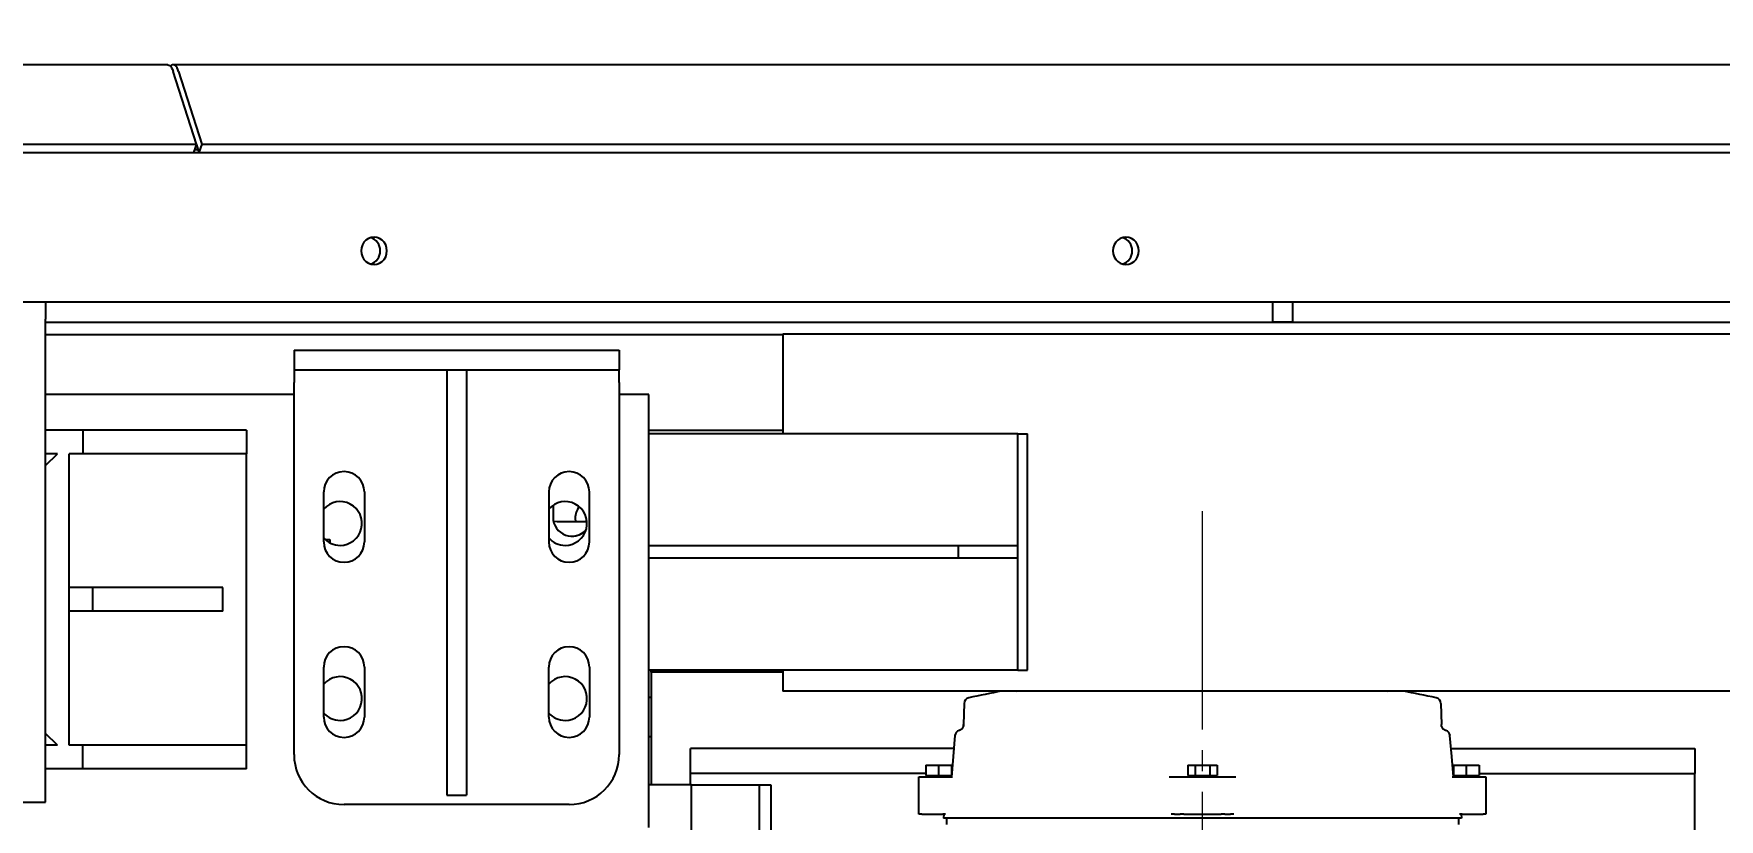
# Model space of a CAD drawing. Header units: millimetres. Extents: x 0 to 55611, y 0 to 32827.
# Drawn here: x 5083 to 5940, y 24550 to 24949 of the extents above; entities that cross this region are included whole.
import ezdxf

# ---------------------------------------------------------------- set-up
doc = ezdxf.new("R2010")
doc.units = ezdxf.units.MM
doc.header["$LTSCALE"] = 10
doc.header["$PDSIZE"] = -1
doc.linetypes.add('SLD-Centrada-trazos-largos', pattern=[19.05, 15.24, -1.27, 1.27, -1.27])
doc.linetypes.add('SLD-Continua', pattern=[0])
for name, color, linetype in [('EQUIPO', 30, 'SLD-Continua'), ('FIMSA-ACOTACIONES', 7, 'SLD-Continua'), ('STRUC', 5, 'SLD-Continua')]:
    doc.layers.add(name, color=color, linetype=linetype)
doc.styles.add('1', font='romans.shx', dxfattribs={"height": 125})
doc.dimstyles.new('50', dxfattribs={"dimscale": 0, "dimtxt": 125, "dimasz": 125, "dimexe": 125, "dimexo": 125, "dimgap": 50, "dimtad": 1, "dimdec": 0, "dimlfac": 49.861111, "dimzin": 1, "dimtxsty": '1', "dimcen": 2.5, "dimclrd": 1, "dimclre": 1, "dimadec": 0, "dimazin": 0, "dimtfac": 1, "dimtdec": 0, "dimtmove": 0, "dimatfit": 3, "dimfxl": 1, "dimtzin": 1, "dimarcsym": 0})

# ---------------------------------------------------------------- blocks, each defined once
blk = doc.blocks.new('*D102')
at = {"color": 1, "lineweight": -2, "transparency": 16777216}
for p, q in [((2852.08, 28134.58), (2852.08, 29698.3)), ((14281.61, 24592.91), (14281.61, 29698.3)), ((2977.08, 29573.3), (14156.61, 29573.3))]:
    blk.add_line(p, q, dxfattribs=at)
at = {"color": 1, "transparency": 16777216}
for points in [[(2977.08, 29594.14), (2977.08, 29552.47), (2852.08, 29573.3)], [(14156.61, 29594.14), (14156.61, 29552.47), (14281.61, 29573.3)]]:
    blk.add_solid(points, dxfattribs=at)
at = {"layer": 'Defpoints', "color": 0, "transparency": 16777216}
for p in [(14281.61, 29573.3), (2852.08, 28009.58), (14281.61, 24467.91)]:
    blk.add_point(p, dxfattribs=at)
at = {"color": 0, "transparency": 16777216, "insert": (8566.32, 29748.3), "char_height": 125, "attachment_point": 2, "style": '1'}
blk.add_mtext('11430', dxfattribs=at)

msp = doc.modelspace()

# ---------------------------------------------------------------- linework, layer by layer
at = {"color": 7, "linetype": 'SLD-Continua', "lineweight": 25}
for p, q in [((5215.62, 24766.09), (5089.41, 24766.09)), ((5395.9, 24766.09), (5380.72, 24766.09)), ((5395.9, 24546.09), (5395.9, 24766.09)), ((5347.38, 24701.72), (5349.22, 24701.54)), ((5349.22, 24701.54), (5364.22, 24701.54)), ((5358.43, 24703.06), (5358.55, 24701.54)), ((5397.02, 24625.11), (5397.02, 24567.79)), ((5636.81, 24615.29), (5636.81, 24615.41)), ((5637.02, 24615.41), (5637.02, 24615.31)), ((5652.89, 24615.3), (5652.89, 24615.41)), ((5653.02, 24615.41), (5653.02, 24615.31)), ((5701.02, 24615.41), (5701.02, 24615.31)), ((5701.16, 24615.3), (5701.16, 24615.41)), ((5717.02, 24615.41), (5717.02, 24615.31)), ((5717.24, 24615.29), (5717.24, 24615.41)), ((5395.9, 24612.41), (5397.02, 24612.41)), ((5555.96, 24609.13), (5555.68, 24598.38)), ((5798.09, 24609.13), (5798.37, 24598.38)), ((5555.68, 24598.38), (5555.56, 24597.53)), ((5555.63, 24597.89), (5555.68, 24598.38)), ((5798.49, 24597.53), (5798.37, 24598.38)), ((5798.42, 24597.89), (5798.37, 24598.38)), ((5395.9, 24592.41), (5397.02, 24592.41)), ((5417.02, 24573.56), (5417.02, 24586.26)), ((5550.76, 24586.26), (5417.02, 24586.26)), ((5803.29, 24586.26), (5927.02, 24586.26)), ((5927.02, 24586.26), (5927.02, 24573.56)), ((5536.52, 24573.56), (5417.02, 24573.56)), ((5417.02, 24567.79), (5417.02, 24573.56)), ((5533.02, 24552.91), (5533.02, 24571.91)), ((5533.02, 24571.91), (5534.51, 24571.91)), ((5534.51, 24571.91), (5548.65, 24571.91)), ((5536.52, 24577.81), (5536.52, 24572.51)), ((5536.52, 24577.81), (5543.02, 24577.81)), ((5536.52, 24572.51), (5543.02, 24572.51)), ((5537.22, 24572.51), (5537.22, 24571.91)), ((5543.02, 24577.81), (5543.02, 24572.51)), ((5543.02, 24577.81), (5549.52, 24577.81)), ((5543.02, 24572.51), (5549.52, 24572.51)), ((5548.65, 24571.91), (5550.13, 24571.91)), ((5548.82, 24572.51), (5548.82, 24571.91)), ((5549.52, 24577.81), (5549.52, 24572.51)), ((5660.16, 24571.91), (5661.84, 24571.91)), ((5661.84, 24571.91), (5665.63, 24571.91)), ((5665.63, 24571.91), (5667.56, 24571.91)), ((5667.56, 24571.91), (5686.49, 24571.91)), ((5669.52, 24577.81), (5669.52, 24572.51)), ((5669.52, 24577.81), (5673.27, 24577.81)), ((5669.52, 24572.51), (5673.27, 24572.51)), ((5671.22, 24572.51), (5671.22, 24571.91)), ((5673.27, 24577.81), (5673.27, 24572.51)), ((5673.27, 24577.81), (5680.78, 24577.81)), ((5673.27, 24572.51), (5680.78, 24572.51)), ((5680.78, 24577.81), (5680.78, 24572.51)), ((5680.78, 24577.81), (5684.53, 24577.81)), ((5680.78, 24572.51), (5684.53, 24572.51)), ((5682.82, 24572.51), (5682.82, 24571.91)), ((5684.53, 24577.81), (5684.53, 24572.51)), ((5686.49, 24571.91), (5688.42, 24571.91)), ((5688.42, 24571.91), (5692.21, 24571.91)), ((5692.21, 24571.91), (5693.89, 24571.91)), ((5803.92, 24571.91), (5805.39, 24571.91)), ((5804.52, 24577.81), (5804.52, 24572.51)), ((5804.52, 24577.81), (5811.02, 24577.81)), ((5804.52, 24572.51), (5811.02, 24572.51)), ((5805.22, 24572.51), (5805.22, 24571.91)), ((5805.39, 24571.91), (5819.54, 24571.91)), ((5811.02, 24577.81), (5811.02, 24572.51)), ((5811.02, 24577.81), (5817.52, 24577.81)), ((5811.02, 24572.51), (5817.52, 24572.51)), ((5816.82, 24572.51), (5816.82, 24571.91)), ((5817.52, 24577.81), (5817.52, 24572.51)), ((5817.52, 24573.56), (5927.02, 24573.56)), ((5819.54, 24571.91), (5821.02, 24571.91)), ((5821.02, 24571.91), (5821.02, 24552.91)), ((5927.02, 24560.86), (5927.02, 24573.56)), ((5927.02, 24486.24), (5927.02, 24560.86)), ((5534.51, 24552.91), (5533.02, 24552.91)), ((5534.51, 24552.91), (5545.08, 24552.91)), ((5546.54, 24552.91), (5545.08, 24552.91)), ((5545.58, 24552.91), (5545.52, 24550.91)), ((5808.52, 24550.91), (5545.52, 24550.91)), ((5547.02, 24550.91), (5547.02, 24547.76)), ((5662.8, 24552.91), (5661.1, 24552.91)), ((5662.8, 24552.91), (5665.63, 24552.91)), ((5667.56, 24552.91), (5665.63, 24552.91)), ((5667.56, 24552.91), (5686.49, 24552.91)), ((5688.42, 24552.91), (5686.49, 24552.91)), ((5688.42, 24552.91), (5691.25, 24552.91)), ((5692.94, 24552.91), (5691.25, 24552.91)), ((5807.02, 24550.91), (5807.02, 24547.76)), ((5808.97, 24552.91), (5807.5, 24552.91)), ((5808.47, 24552.91), (5808.52, 24550.91)), ((5808.97, 24552.91), (5819.54, 24552.91)), ((5821.02, 24552.91), (5819.54, 24552.91))]:
    msp.add_line(p, q, dxfattribs=at)
at = {"color": 7, "linetype": 'SLD-Continua', "lineweight": 25, "flags": 128}
for points in [[(5555.51, 24597.36), (5554.77, 24596.09), (5553.65, 24595.49)], [(5555.65, 24597.94), (5555.55, 24597.49), (5555.5, 24597.33)], [(5555.68, 24598.38), (5555.64, 24597.9), (5555.57, 24597.55)], [(5798.55, 24597.33), (5798.5, 24597.49), (5798.4, 24597.94)], [(5800.4, 24595.49), (5799.27, 24596.09), (5798.53, 24597.36)], [(5551.31, 24592.79), (5550.43, 24582.28), (5549.54, 24571.76)], [(5553.82, 24595.54), (5553.7, 24595.51), (5553.45, 24595.43)], [(5800.6, 24595.43), (5800.43, 24595.48), (5800.23, 24595.54)], [(5804.49, 24571.92), (5803.62, 24582.28), (5802.74, 24592.79)]]:
    msp.add_lwpolyline(points, dxfattribs=at)
at = {"color": 7, "linetype": 'SLD-Continua', "lineweight": 25}
for centre, radius, start, end in [((5239.02, 24700.54), 11.11, 270, 138.46873), ((5353.32, 24700.54), 11.11, 270, 138.46873), ((5368.32, 24703.1), 9.89, 142.87538, 180.22647), ((5239.02, 24700.54), 11.11, 221.53127, 270), ((5353.32, 24700.54), 11.11, 221.53127, 270), ((5239.02, 24611.64), 11.11, 270, 138.46873), ((5353.32, 24611.64), 11.11, 270, 138.46873), ((5677.02, 24074.94), 550, 100.68083, 102.46458), ((5677.02, 24074.94), 549.94, 100.64864, 100.70864), ((5677.02, 24074.94), 549.48, 100.3872, 100.44874), ((5677.02, 24074.94), 549.47, 100.38393, 100.44874), ((5677.02, 24074.94), 548.54, 99.84161, 99.90661), ((5677.02, 24074.94), 548.53, 99.832, 99.90661), ((5677.02, 24074.94), 548.53, 80.09339, 80.168), ((5677.02, 24074.94), 548.54, 80.09339, 80.15839), ((5677.02, 24074.94), 549.47, 79.55126, 79.61607), ((5677.02, 24074.94), 549.48, 79.55126, 79.6128), ((5677.02, 24074.94), 549.94, 79.29136, 79.35136), ((5677.02, 24074.94), 550, 77.53542, 79.31917), ((5558.96, 24609.05), 3, 102.46458, 178.5), ((5795.09, 24609.05), 3, 1.5, 77.53542), ((5239.02, 24611.64), 11.11, 221.53127, 270), ((5353.32, 24611.64), 11.11, 221.53127, 270), ((5554.29, 24592.55), 3, 106.23525, 175.22893), ((5799.76, 24592.55), 3, 4.77107, 73.76475)]:
    msp.add_arc(centre, radius, start, end, dxfattribs=at)
at = {"layer": 'EQUIPO', "linetype": 'SLD-Continua', "lineweight": 25}
for p, q in [((5151.48, 24933.45), (4103.25, 24933.45)), ((5152.81, 24932.73), (5153.44, 24933.16)), ((5166.05, 24893.07), (5154.17, 24930.05)), ((6296.97, 24933.45), (5154.28, 24933.45)), ((5156.96, 24930.05), (5168.84, 24893.07)), ((4105.98, 24893.07), (5166.05, 24893.07)), ((4105.98, 24888.96), (8509.52, 24888.96)), ((5166.05, 24893.07), (5164.55, 24888.96)), ((5166.92, 24890.28), (5165.03, 24890.28)), ((5166.04, 24893.04), (5167.35, 24888.96)), ((5168.84, 24893.07), (5167.35, 24888.96)), ((5168.84, 24893.07), (6311.53, 24893.07)), ((8509.53, 24812.96), (3585.48, 24812.96)), ((5089.41, 24812.96), (5089.41, 24804.29)), ((5712.67, 24812.96), (5712.67, 24802.96)), ((5722.67, 24812.96), (5722.67, 24802.96)), ((5089.41, 24584.04), (5089.41, 24804.29)), ((6055.02, 24802.59), (5089.41, 24802.59)), ((5712.67, 24802.96), (5722.67, 24802.96)), ((5463.83, 24796.24), (5089.41, 24796.24)), ((5463.83, 24796.71), (5463.83, 24746.06)), ((5511.73, 24796.71), (5463.83, 24796.71)), ((5914.22, 24796.71), (5511.73, 24796.71)), ((6077.28, 24796.71), (5914.22, 24796.71)), ((5215.62, 24788.46), (5215.62, 24778.46)), ((5215.62, 24788.46), (5241.02, 24788.46)), ((5241.02, 24788.46), (5355.32, 24788.46)), ((5355.32, 24788.46), (5380.72, 24788.46)), ((5380.72, 24788.46), (5380.72, 24778.46)), ((5215.62, 24778.46), (5241.02, 24778.46)), ((5215.62, 24778.46), (5215.62, 24772.11)), ((5241.02, 24778.46), (5355.32, 24778.46)), ((5293.17, 24778.46), (5293.17, 24763.11)), ((5303.17, 24778.46), (5303.17, 24763.11)), ((5355.32, 24778.46), (5380.72, 24778.46)), ((5380.72, 24772.11), (5380.72, 24778.46)), ((5215.62, 24583.19), (5215.62, 24772.11)), ((5380.72, 24772.11), (5380.72, 24583.19)), ((5293.17, 24763.11), (5293.17, 24754.16)), ((5303.17, 24763.11), (5303.17, 24754.16)), ((5293.17, 24754.16), (5293.17, 24572.38)), ((5303.17, 24754.16), (5303.17, 24572.38)), ((5108.41, 24747.96), (5089.41, 24747.96)), ((5108.41, 24747.96), (5108.41, 24735.96)), ((5191.41, 24747.96), (5108.41, 24747.96)), ((5191.41, 24747.96), (5191.41, 24735.96)), ((5504.24, 24746.06), (5395.9, 24746.06)), ((5511.59, 24746.06), (5504.24, 24746.06)), ((5583.19, 24746.06), (5511.59, 24746.06)), ((5583.19, 24626.06), (5583.19, 24746.06)), ((5583.19, 24746.06), (5588.09, 24746.06)), ((5588.09, 24626.06), (5588.09, 24746.06)), ((5089.41, 24729.96), (5095.41, 24735.96)), ((5095.41, 24735.96), (5089.41, 24735.96)), ((5101.41, 24587.96), (5101.41, 24735.96)), ((5108.41, 24735.96), (5101.41, 24735.96)), ((5191.41, 24735.96), (5108.41, 24735.96)), ((5191.41, 24587.96), (5191.41, 24735.96)), ((5230.7, 24691.14), (5230.7, 24716.54)), ((5251.34, 24716.54), (5251.34, 24691.14)), ((5345, 24716.54), (5345, 24691.14)), ((5365.64, 24691.14), (5365.64, 24716.54)), ((5347.2, 24709.82), (5347.2, 24703.56)), ((5553.19, 24689.24), (5395.9, 24689.24)), ((5553.19, 24682.89), (5395.9, 24682.89)), ((5553.19, 24682.89), (5553.19, 24689.24)), ((5583.19, 24689.24), (5553.19, 24689.24)), ((5583.19, 24682.89), (5553.19, 24682.89)), ((5583.19, 24682.89), (5583.19, 24689.24)), ((5113.41, 24667.96), (5101.41, 24667.96)), ((5113.41, 24655.96), (5113.41, 24667.96)), ((5179.41, 24667.96), (5113.41, 24667.96)), ((5179.41, 24655.96), (5179.41, 24667.96)), ((5113.41, 24655.96), (5101.41, 24655.96)), ((5179.41, 24655.96), (5113.41, 24655.96)), ((5230.7, 24602.24), (5230.7, 24627.64)), ((5251.34, 24627.64), (5251.34, 24602.24)), ((5345, 24602.24), (5345, 24627.64)), ((5365.64, 24627.64), (5365.64, 24602.24)), ((5504.24, 24626.06), (5395.9, 24626.06)), ((5463.83, 24626.06), (5463.83, 24615.41)), ((5511.59, 24626.06), (5504.24, 24626.06)), ((5583.19, 24626.06), (5511.59, 24626.06)), ((5583.19, 24626.06), (5588.09, 24626.06)), ((5511.73, 24615.41), (5463.83, 24615.41)), ((5914.22, 24615.41), (5511.73, 24615.41)), ((6485.73, 24615.41), (5914.22, 24615.41)), ((5095.41, 24587.96), (5089.41, 24593.96)), ((5095.41, 24587.96), (5089.41, 24587.96)), ((5108.41, 24587.96), (5101.41, 24587.96)), ((5108.41, 24575.96), (5108.41, 24587.96)), ((5191.41, 24587.96), (5108.41, 24587.96)), ((5191.41, 24575.96), (5191.41, 24587.96)), ((5089.41, 24575.96), (5089.41, 24584.04)), ((5108.41, 24575.96), (5089.41, 24575.96)), ((5089.41, 24558.96), (5089.41, 24575.96)), ((5191.41, 24575.96), (5108.41, 24575.96)), ((5293.17, 24572.38), (5293.17, 24562.56)), ((5303.17, 24572.38), (5303.17, 24562.56)), ((5293.17, 24562.56), (5303.17, 24562.56)), ((5077.41, 24558.96), (5089.41, 24558.96)), ((5355.32, 24557.79), (5241.02, 24557.79))]:
    msp.add_line(p, q, dxfattribs=at)
at = {"layer": 'EQUIPO', "linetype": 'SLD-Continua', "lineweight": 25, "flags": 128}
for points in [[(5151.48, 24933.45), (5151.6, 24933.44), (5152.08, 24933.31), (5152.55, 24932.99), (5153, 24932.5), (5153.42, 24931.83), (5153.82, 24931.02), (5154.17, 24930.05)], [(5156.96, 24930.05), (5156.61, 24931.02), (5156.22, 24931.83), (5155.8, 24932.5), (5155.34, 24932.99), (5154.88, 24933.31), (5154.4, 24933.44), (5153.91, 24933.4), (5153.44, 24933.16)], [(5262.83, 24838.96), (5262.67, 24840.52), (5262.18, 24842), (5261.4, 24843.33), (5260.36, 24844.44), (5259.11, 24845.27), (5257.72, 24845.79), (5256.26, 24845.96), (5254.79, 24845.79), (5253.4, 24845.27), (5252.16, 24844.44), (5251.11, 24843.33), (5250.33, 24842), (5249.84, 24840.52), (5249.68, 24838.96), (5249.84, 24837.41), (5250.33, 24835.93), (5251.11, 24834.6), (5252.16, 24833.49), (5253.4, 24832.66), (5254.79, 24832.14), (5256.26, 24831.96), (5257.72, 24832.14), (5259.11, 24832.66), (5260.36, 24833.49), (5261.4, 24834.6), (5262.18, 24835.93), (5262.67, 24837.41), (5262.83, 24838.96)], [(5644.73, 24838.96), (5644.56, 24840.52), (5644.07, 24842), (5643.29, 24843.33), (5642.25, 24844.44), (5641, 24845.27), (5639.61, 24845.79), (5638.15, 24845.96), (5636.68, 24845.79), (5635.29, 24845.27), (5634.05, 24844.44), (5633.01, 24843.33), (5632.22, 24842), (5631.73, 24840.52), (5631.57, 24838.96), (5631.73, 24837.41), (5632.22, 24835.93), (5633.01, 24834.6), (5634.05, 24833.49), (5635.29, 24832.66), (5636.68, 24832.14), (5638.15, 24831.96), (5639.61, 24832.14), (5641, 24832.66), (5642.25, 24833.49), (5643.29, 24834.6), (5644.07, 24835.93), (5644.56, 24837.41), (5644.73, 24838.96)]]:
    msp.add_lwpolyline(points, dxfattribs=at)
at = {"layer": 'EQUIPO', "linetype": 'SLD-Continua', "lineweight": 25}
for centre, radius, start, end in [((5252.48, 24839.1), 6.93, 358.82994, 72.68958), ((5634.38, 24839.1), 6.93, 358.82994, 72.68957), ((5252.48, 24838.82), 6.93, 287.31042, 1.17006), ((5634.38, 24838.82), 6.93, 287.31044, 1.17006), ((5241.02, 24716.54), 10.32, 0, 180), ((5355.32, 24716.54), 10.32, 0, 180), ((5356.73, 24703.56), 9.52, 180, 319.50322), ((5241.02, 24691.14), 10.32, 180, 0), ((5355.32, 24691.14), 10.32, 180, 0), ((5356.73, 24703.56), 9.52, 270, 319.53231), ((5241.02, 24627.64), 10.32, 0, 180), ((5355.32, 24627.64), 10.32, 0, 180), ((5241.02, 24602.24), 10.32, 180, 0), ((5355.32, 24602.24), 10.32, 180, 0), ((5241.02, 24583.19), 25.4, 180, 270), ((5355.32, 24583.19), 25.4, 270, 0)]:
    msp.add_arc(centre, radius, start, end, dxfattribs=at)
at = {"layer": 'FIMSA-ACOTACIONES', "linetype": 'SLD-Centrada-trazos-largos', "lineweight": 18, "ltscale": 0.833333}
msp.add_line((5677.02, 23960.99), (5677.02, 24706.84), dxfattribs=at)
at = {"layer": 'STRUC', "linetype": 'SLD-Continua', "lineweight": 25}
for p, q in [((5463.83, 24747.8), (5395.9, 24747.8)), ((5231.41, 24692.44), (5233.89, 24692.44)), ((5233.89, 24692.44), (5233.89, 24690.68)), ((5397.02, 24625.11), (5397.02, 24626.06)), ((5463.83, 24625.11), (5397.02, 24625.11)), ((5417.57, 24567.79), (5395.9, 24567.79)), ((5417.57, 24052.79), (5417.57, 24567.79)), ((5417.57, 24567.79), (5451.79, 24567.79)), ((5451.79, 24567.79), (5451.79, 24067.79)), ((5451.79, 24567.79), (5457.75, 24567.79)), ((5457.75, 24567.79), (5457.75, 24067.79))]:
    msp.add_line(p, q, dxfattribs=at)

# ---------------------------------------------------------------- dimensions: what is measured, and where the dimension line sits
dim = msp.add_linear_dim(base=(14281.61, 29573.3), p1=(2852.08, 28009.58), p2=(14281.61, 24467.91), dimstyle='50', override={"dimscale": 1, "dimlfac": 1})
dim.commit()
dim.dimension.update_dxf_attribs({"geometry": '*D102', "text_midpoint": (8566.32, 29573.3), "dimtype": 160})

doc.saveas('drawing.dxf')
